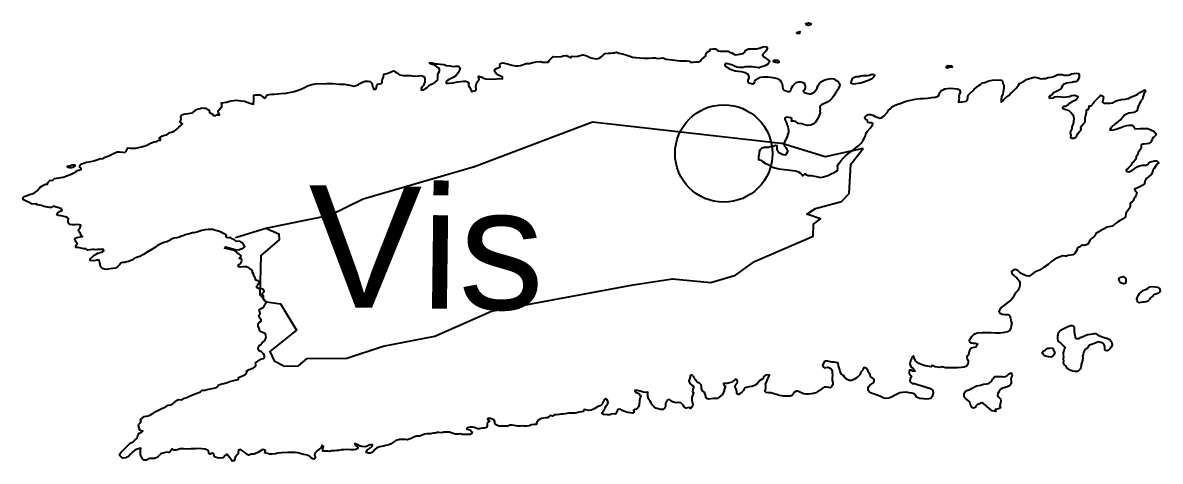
# Model space of a CAD drawing. Header units: metres. Extents: x 13.21 to 19.52, y 42.14 to 46.62.
# Drawn here: x 16.048 to 16.2577, y 43.0054 to 43.0863 of the extents above; entities that cross this region are included whole.
import ezdxf

# ---------------------------------------------------------------- set-up
doc = ezdxf.new("R2010")
doc.units = ezdxf.units.M
doc.header["$MEASUREMENT"] = 0
for name, color, linetype in [('CESTE', 5, 'Continuous'), ('grad_manji', 1, 'Continuous'), ('hr', 9, 'Continuous'), ('naziv_manji', 1, 'Continuous')]:
    doc.layers.add(name, color=color, linetype=linetype)
doc.styles.get("Standard").update_dxf_attribs({"font": 'arial.ttf'})

msp = doc.modelspace()

# ---------------------------------------------------------------- linework, layer by layer
at = {"layer": 'CESTE'}
msp.add_line((16.08725, 43.04665), (16.09287, 43.04841), dxfattribs=at)
for points in [[(16.09287, 43.04841), (16.10464, 43.05077), (16.11076, 43.05378), (16.13129, 43.05973), (16.15306, 43.06799), (16.18776, 43.06404)], [(16.20289, 43.06305), (16.19591, 43.06153), (16.18776, 43.06404)], [(16.09287, 43.04841), (16.09523, 43.04736), (16.09528, 43.04621), (16.09191, 43.04332), (16.09173, 43.03607), (16.09296, 43.0348), (16.09554, 43.03446), (16.09852, 43.02955), (16.09355, 43.02567), (16.09435, 43.02391), (16.0963, 43.02293), (16.09885, 43.02299), (16.10047, 43.02438), (16.10777, 43.02443), (16.11449, 43.02662), (16.12398, 43.02848), (16.13443, 43.03307), (16.16055, 43.03796), (16.1678, 43.03903), (16.17484, 43.03839), (16.17941, 43.03974), (16.18292, 43.04224), (16.19369, 43.0469), (16.19379, 43.0491), (16.19507, 43.05008), (16.19255, 43.05095), (16.19413, 43.05204), (16.19894, 43.05329), (16.20033, 43.05479), (16.20063, 43.06017), (16.20289, 43.06305)]]:
    msp.add_lwpolyline(points, dxfattribs=at)
at = {"layer": 'grad_manji'}
msp.add_circle((16.17723, 43.06216), 0.00898, dxfattribs=at)
at = {"layer": 'hr'}
for points in [[(16.19068, 43.08426), (16.19068, 43.08447), (16.19122, 43.08464), (16.19118, 43.0843), (16.19068, 43.08426)], [(16.19335, 43.08615), (16.1932, 43.08588), (16.19278, 43.08579), (16.1924, 43.0859), (16.19238, 43.08613), (16.19286, 43.08627), (16.19335, 43.08615)], [(16.19835, 43.07534), (16.1986, 43.07494), (16.19853, 43.0745), (16.1984, 43.07418), (16.19818, 43.07382), (16.1978, 43.07329), (16.19752, 43.07279), (16.19719, 43.07236), (16.19681, 43.072), (16.19627, 43.0716), (16.19579, 43.07136), (16.19532, 43.07118), (16.19499, 43.07092), (16.19496, 43.07069), (16.19502, 43.07028), (16.19496, 43.07001), (16.19497, 43.06966), (16.19485, 43.06932), (16.19467, 43.06888), (16.19443, 43.06842), (16.19412, 43.06795), (16.19364, 43.06757), (16.19325, 43.0674), (16.19273, 43.06734), (16.1921, 43.06747), (16.19159, 43.06761), (16.19093, 43.06772), (16.19052, 43.06803), (16.19013, 43.06811), (16.1897, 43.06811), (16.18979, 43.06862), (16.18951, 43.06872), (16.18919, 43.06877), (16.18889, 43.06884), (16.18847, 43.06868), (16.18849, 43.06842), (16.18858, 43.0682), (16.18876, 43.06784), (16.18891, 43.06741), (16.18901, 43.06712), (16.18912, 43.06677), (16.18916, 43.06641), (16.18913, 43.06602), (16.18896, 43.06557), (16.18889, 43.06514), (16.18859, 43.06469), (16.18838, 43.06415), (16.18833, 43.06377), (16.18843, 43.06352), (16.18864, 43.06325), (16.18885, 43.06296), (16.18899, 43.06275), (16.18895, 43.06245), (16.18882, 43.06218), (16.1886, 43.06183), (16.18826, 43.0619), (16.18798, 43.06196), (16.18757, 43.0622), (16.18731, 43.0624), (16.18713, 43.06262), (16.18704, 43.06296), (16.18704, 43.06325), (16.18704, 43.06355), (16.18678, 43.06362), (16.18643, 43.06352), (16.18576, 43.06336), (16.18545, 43.06328), (16.18499, 43.06327), (16.1846, 43.06326), (16.18421, 43.06308), (16.18391, 43.06284), (16.18377, 43.06254), (16.18375, 43.06226), (16.18368, 43.06185), (16.18366, 43.06157), (16.18365, 43.06106), (16.18406, 43.06093), (16.18435, 43.06067), (16.18483, 43.0604), (16.18535, 43.0601), (16.18589, 43.05979), (16.18664, 43.05949), (16.18737, 43.05936), (16.18947, 43.0591), (16.19036, 43.05896), (16.1909, 43.05882), (16.19136, 43.05854), (16.1916, 43.05826), (16.19183, 43.05804), (16.19217, 43.05839), (16.1925, 43.05822), (16.19278, 43.05809), (16.19336, 43.05809), (16.19398, 43.058), (16.19457, 43.05785), (16.19504, 43.05774), (16.1956, 43.05784), (16.19643, 43.05811), (16.19701, 43.05839), (16.19757, 43.05866), (16.19821, 43.05904), (16.19828, 43.05937), (16.19818, 43.05991), (16.19851, 43.06038), (16.19881, 43.06082), (16.19932, 43.06135), (16.19971, 43.06179), (16.20029, 43.06224), (16.20087, 43.06267), (16.20158, 43.06321), (16.20213, 43.06364), (16.20248, 43.06399), (16.20268, 43.06422), (16.20288, 43.06451), (16.20299, 43.06474), (16.20317, 43.06506), (16.20336, 43.06544), (16.20339, 43.06576), (16.20373, 43.06628), (16.20419, 43.06681), (16.20466, 43.06743), (16.20467, 43.06767), (16.20445, 43.0678), (16.20409, 43.06783), (16.20379, 43.06788), (16.20372, 43.06825), (16.2035, 43.06838), (16.20327, 43.06858), (16.20323, 43.06884), (16.20343, 43.06906), (16.20386, 43.06938), (16.20429, 43.06936), (16.20472, 43.06922), (16.20501, 43.06906), (16.2055, 43.06887), (16.20597, 43.06866), (16.20625, 43.06875), (16.20656, 43.06894), (16.20677, 43.0691), (16.20742, 43.06981), (16.2076, 43.07015), (16.20788, 43.0704), (16.2082, 43.07075), (16.2088, 43.07107), (16.20933, 43.07127), (16.20989, 43.07147), (16.21048, 43.07171), (16.21086, 43.0718), (16.21138, 43.07194), (16.21192, 43.07207), (16.21248, 43.07218), (16.21295, 43.07221), (16.21352, 43.07229), (16.21401, 43.07228), (16.21479, 43.07235), (16.21554, 43.07246), (16.21616, 43.07256), (16.21672, 43.07273), (16.2169, 43.07306), (16.21704, 43.07338), (16.2173, 43.07376), (16.21763, 43.07391), (16.21798, 43.07411), (16.21845, 43.07414), (16.219, 43.07422), (16.21965, 43.07417), (16.22026, 43.07406), (16.2206, 43.07393), (16.22077, 43.07365), (16.22079, 43.07337), (16.22061, 43.07305), (16.22057, 43.07273), (16.22061, 43.07244), (16.22057, 43.07208), (16.22046, 43.0716), (16.22109, 43.07171), (16.22159, 43.07173), (16.22191, 43.07178), (16.22215, 43.07206), (16.22222, 43.07242), (16.22222, 43.07263), (16.22227, 43.0729), (16.22269, 43.07332), (16.22286, 43.07349), (16.22316, 43.07377), (16.22338, 43.07402), (16.22387, 43.07439), (16.22422, 43.07468), (16.22452, 43.07491), (16.22487, 43.07516), (16.22532, 43.07528), (16.22589, 43.07547), (16.22641, 43.07561), (16.22677, 43.0757), (16.22782, 43.07577), (16.22841, 43.07567), (16.22858, 43.07547), (16.22868, 43.07514), (16.22879, 43.07495), (16.22881, 43.07462), (16.22883, 43.07428), (16.22878, 43.07386), (16.22874, 43.07351), (16.22863, 43.07313), (16.22841, 43.07268), (16.22832, 43.07211), (16.22836, 43.07165), (16.22874, 43.07185), (16.22887, 43.07212), (16.22922, 43.07247), (16.22942, 43.07267), (16.22982, 43.07291), (16.23006, 43.07323), (16.23034, 43.07341), (16.23063, 43.07372), (16.23112, 43.07423), (16.23157, 43.07474), (16.2317, 43.07507), (16.23219, 43.0753), (16.23267, 43.07553), (16.23302, 43.07578), (16.23339, 43.07593), (16.23382, 43.07602), (16.23417, 43.07617), (16.23451, 43.07622), (16.23514, 43.0761), (16.23574, 43.07594), (16.23614, 43.07601), (16.23653, 43.07596), (16.23702, 43.07616), (16.23751, 43.07622), (16.23788, 43.07628), (16.23841, 43.07652), (16.23876, 43.07672), (16.23921, 43.07673), (16.2396, 43.07672), (16.23994, 43.07662), (16.24039, 43.07658), (16.24069, 43.07658), (16.24094, 43.07666), (16.24132, 43.07687), (16.2418, 43.07694), (16.24225, 43.07698), (16.24262, 43.07693), (16.24275, 43.07658), (16.24273, 43.07625), (16.24258, 43.07591), (16.24243, 43.07561), (16.24212, 43.0754), (16.24172, 43.07535), (16.24136, 43.07528), (16.24082, 43.07516), (16.2404, 43.07512), (16.23982, 43.07489), (16.23963, 43.07463), (16.23946, 43.07431), (16.23932, 43.07401), (16.23892, 43.0738), (16.23855, 43.07359), (16.23799, 43.07332), (16.23783, 43.07307), (16.23748, 43.07287), (16.23717, 43.07266), (16.23718, 43.07242), (16.23762, 43.07239), (16.23802, 43.07243), (16.23826, 43.0726), (16.2388, 43.07268), (16.23939, 43.07261), (16.23994, 43.07257), (16.24041, 43.07261), (16.24086, 43.07268), (16.2414, 43.07285), (16.24185, 43.07291), (16.24221, 43.07281), (16.24247, 43.07264), (16.24244, 43.07234), (16.24222, 43.07213), (16.24195, 43.07195), (16.24169, 43.07179), (16.2414, 43.07166), (16.2411, 43.07151), (16.24081, 43.07129), (16.24063, 43.07105), (16.24018, 43.07083), (16.23984, 43.07081), (16.23962, 43.07062), (16.2398, 43.07046), (16.24008, 43.07033), (16.24048, 43.0702), (16.24082, 43.07007), (16.24111, 43.06981), (16.24134, 43.06954), (16.24157, 43.06927), (16.24169, 43.06895), (16.24174, 43.06867), (16.24176, 43.06842), (16.24169, 43.06811), (16.24166, 43.06787), (16.24155, 43.06752), (16.24142, 43.06724), (16.24139, 43.06695), (16.24134, 43.06661), (16.2412, 43.06636), (16.24104, 43.06611), (16.24113, 43.06581), (16.24116, 43.06545), (16.24112, 43.06512), (16.24143, 43.06496), (16.24176, 43.06497), (16.24206, 43.06513), (16.24224, 43.06532), (16.24238, 43.0656), (16.24254, 43.06591), (16.2428, 43.06621), (16.24306, 43.06659), (16.24304, 43.06687), (16.24316, 43.06719), (16.24366, 43.06782), (16.24383, 43.068), (16.2438, 43.06834), (16.2438, 43.06872), (16.24387, 43.06897), (16.24396, 43.06917), (16.244, 43.06949), (16.24408, 43.06977), (16.2441, 43.07001), (16.24409, 43.07022), (16.24443, 43.07034), (16.24465, 43.07092), (16.24496, 43.07097), (16.24541, 43.07151), (16.24556, 43.07177), (16.24617, 43.07234), (16.24645, 43.07267), (16.24666, 43.07291), (16.24703, 43.07282), (16.24722, 43.07258), (16.24715, 43.07223), (16.24706, 43.07189), (16.24702, 43.07161), (16.24724, 43.07145), (16.24758, 43.07147), (16.24803, 43.07141), (16.24846, 43.07144), (16.24886, 43.07151), (16.24931, 43.07176), (16.24971, 43.07194), (16.25053, 43.07209), (16.25117, 43.07218), (16.25182, 43.07227), (16.25214, 43.07248), (16.25246, 43.07267), (16.25288, 43.07281), (16.25327, 43.073), (16.25358, 43.07319), (16.25392, 43.07339), (16.25413, 43.07354), (16.25481, 43.07387), (16.25499, 43.07368), (16.25467, 43.07327), (16.25443, 43.07256), (16.25437, 43.07219), (16.25411, 43.07185), (16.25388, 43.07146), (16.25365, 43.07098), (16.25345, 43.07047), (16.2534, 43.07003), (16.25287, 43.06973), (16.25236, 43.06967), (16.2519, 43.06957), (16.25108, 43.06921), (16.25046, 43.06849), (16.24929, 43.06757), (16.24868, 43.06701), (16.24835, 43.06651), (16.24878, 43.06644), (16.24956, 43.06667), (16.25039, 43.06698), (16.25099, 43.0672), (16.2515, 43.06733), (16.25196, 43.06741), (16.2524, 43.06741), (16.25278, 43.06709), (16.25302, 43.06669), (16.25396, 43.06677), (16.25468, 43.06677), (16.25537, 43.06675), (16.25604, 43.06649), (16.25651, 43.06626), (16.25675, 43.06595), (16.25694, 43.06559), (16.25662, 43.06529), (16.25634, 43.0651), (16.25616, 43.06483), (16.25594, 43.06426), (16.25558, 43.064), (16.25516, 43.06395), (16.25473, 43.0639), (16.25434, 43.06386), (16.25415, 43.0637), (16.25414, 43.06328), (16.25389, 43.06278), (16.25359, 43.06234), (16.25348, 43.06194), (16.25323, 43.06153), (16.25318, 43.06111), (16.25283, 43.06074), (16.25251, 43.06045), (16.25223, 43.05992), (16.25173, 43.05944), (16.25136, 43.05913), (16.25144, 43.0589), (16.25185, 43.05877), (16.25236, 43.05898), (16.25273, 43.05923), (16.25343, 43.05968), (16.25381, 43.05988), (16.25438, 43.05998), (16.25495, 43.05999), (16.25532, 43.06014), (16.25567, 43.06054), (16.2561, 43.06071), (16.25667, 43.06079), (16.25706, 43.06078), (16.25742, 43.06046), (16.25704, 43.0602), (16.25652, 43.05942), (16.25631, 43.05905), (16.25626, 43.0587), (16.25598, 43.05828), (16.25548, 43.05785), (16.25519, 43.05758), (16.25496, 43.05728), (16.25485, 43.05707), (16.25482, 43.05685), (16.25468, 43.0565), (16.25434, 43.05627), (16.25392, 43.056), (16.25334, 43.05578), (16.2529, 43.05555), (16.25307, 43.05525), (16.25336, 43.05495), (16.25321, 43.05445), (16.25305, 43.05413), (16.25281, 43.05378), (16.25265, 43.05342), (16.25244, 43.05317), (16.25215, 43.05298), (16.25211, 43.05266), (16.25209, 43.05236), (16.25205, 43.05214), (16.2519, 43.05187), (16.25164, 43.05161), (16.25143, 43.0514), (16.25135, 43.05109), (16.25124, 43.0505), (16.25086, 43.05008), (16.25027, 43.04978), (16.24976, 43.04947), (16.24939, 43.04922), (16.24883, 43.04877), (16.24788, 43.04857), (16.24733, 43.04828), (16.24693, 43.04806), (16.24661, 43.04787), (16.24632, 43.04769), (16.24577, 43.04738), (16.2457, 43.04716), (16.24563, 43.04696), (16.24535, 43.04672), (16.245, 43.04646), (16.24477, 43.04624), (16.24431, 43.04542), (16.24391, 43.04526), (16.2436, 43.0452), (16.24326, 43.04529), (16.24271, 43.0449), (16.24243, 43.04475), (16.24228, 43.04433), (16.24213, 43.04401), (16.24191, 43.04374), (16.24156, 43.0435), (16.24116, 43.04338), (16.24069, 43.04332), (16.2404, 43.0432), (16.2401, 43.04325), (16.23971, 43.04328), (16.2392, 43.04311), (16.23874, 43.04291), (16.23823, 43.04265), (16.23768, 43.04229), (16.23703, 43.04168), (16.23614, 43.04111), (16.23541, 43.04062), (16.2348, 43.04042), (16.23445, 43.04022), (16.23389, 43.0398), (16.23353, 43.03955), (16.23295, 43.03961), (16.23242, 43.03984), (16.2319, 43.04011), (16.23161, 43.0404), (16.23145, 43.04061), (16.23094, 43.04074), (16.23056, 43.04067), (16.23026, 43.04037), (16.23037, 43.03992), (16.23063, 43.03974), (16.23089, 43.03946), (16.23122, 43.0392), (16.23164, 43.03869), (16.23181, 43.03835), (16.2318, 43.03783), (16.23168, 43.03733), (16.23139, 43.03692), (16.231, 43.03647), (16.23074, 43.03605), (16.23047, 43.03555), (16.23019, 43.03518), (16.22854, 43.03385), (16.22813, 43.0334), (16.22789, 43.03303), (16.22807, 43.03278), (16.22852, 43.03252), (16.22901, 43.03246), (16.22955, 43.03245), (16.22989, 43.03232), (16.22993, 43.03207), (16.23005, 43.03182), (16.23012, 43.03156), (16.23015, 43.03129), (16.2303, 43.03085), (16.23018, 43.03042), (16.23011, 43.03002), (16.22992, 43.02959), (16.22949, 43.02924), (16.22899, 43.02914), (16.22819, 43.02905), (16.22731, 43.02902), (16.22651, 43.02907), (16.22569, 43.02909), (16.22488, 43.02908), (16.22396, 43.02902), (16.22334, 43.0288), (16.22296, 43.02841), (16.22248, 43.02766), (16.22254, 43.02743), (16.22282, 43.02725), (16.2232, 43.02721), (16.22359, 43.02717), (16.22399, 43.02707), (16.22395, 43.02681), (16.22367, 43.02642), (16.22334, 43.02635), (16.22281, 43.02626), (16.22258, 43.02592), (16.22247, 43.02566), (16.22237, 43.02534), (16.22233, 43.02505), (16.22209, 43.02484), (16.22204, 43.02456), (16.22211, 43.02426), (16.22227, 43.02383), (16.22222, 43.02325), (16.22196, 43.02292), (16.22155, 43.02276), (16.22098, 43.02268), (16.22028, 43.02263), (16.21966, 43.02263), (16.21876, 43.0226), (16.21811, 43.02263), (16.2175, 43.0228), (16.21707, 43.02272), (16.21661, 43.02275), (16.21618, 43.02283), (16.21565, 43.02304), (16.21544, 43.02281), (16.21478, 43.02293), (16.21434, 43.02303), (16.2138, 43.02316), (16.21316, 43.02342), (16.21263, 43.02384), (16.21235, 43.02429), (16.21217, 43.02482), (16.21188, 43.02453), (16.21185, 43.02432), (16.21166, 43.02394), (16.21159, 43.02363), (16.21153, 43.02338), (16.21164, 43.023), (16.21188, 43.0227), (16.21215, 43.02249), (16.21253, 43.02203), (16.21208, 43.02203), (16.21177, 43.02218), (16.21145, 43.02217), (16.21141, 43.02187), (16.2114, 43.0216), (16.2116, 43.02132), (16.21181, 43.02109), (16.21163, 43.02078), (16.21154, 43.02025), (16.21166, 43.01998), (16.21192, 43.01976), (16.21237, 43.01972), (16.21296, 43.01953), (16.21352, 43.01937), (16.21418, 43.01919), (16.2147, 43.01902), (16.21532, 43.01881), (16.21576, 43.01844), (16.2158, 43.01795), (16.21565, 43.01737), (16.21537, 43.017), (16.21467, 43.01685), (16.21402, 43.0169), (16.21334, 43.01696), (16.21273, 43.01722), (16.21254, 43.01764), (16.21231, 43.01782), (16.2119, 43.01793), (16.21142, 43.01801), (16.21091, 43.01814), (16.21024, 43.01809), (16.20968, 43.018), (16.20918, 43.01779), (16.20869, 43.01753), (16.20812, 43.01723), (16.20762, 43.01701), (16.20711, 43.01698), (16.20662, 43.01707), (16.20629, 43.01728), (16.20597, 43.01741), (16.20565, 43.01755), (16.20519, 43.01769), (16.20474, 43.01782), (16.20415, 43.01806), (16.20387, 43.01848), (16.20387, 43.01894), (16.20398, 43.01917), (16.20416, 43.01946), (16.2047, 43.01983), (16.20492, 43.02018), (16.20493, 43.02051), (16.2046, 43.02076), (16.20429, 43.02101), (16.20419, 43.02139), (16.20397, 43.02171), (16.20375, 43.02214), (16.20353, 43.02251), (16.2031, 43.02271), (16.20293, 43.02247), (16.20287, 43.02218), (16.20247, 43.02185), (16.2023, 43.02134), (16.20181, 43.02085), (16.20134, 43.02055), (16.20083, 43.0203), (16.20036, 43.02032), (16.19996, 43.02047), (16.19975, 43.02061), (16.19949, 43.02089), (16.19928, 43.0212), (16.19889, 43.02151), (16.1987, 43.02197), (16.19858, 43.02243), (16.19845, 43.02282), (16.1983, 43.02324), (16.19825, 43.02355), (16.19757, 43.02365), (16.19716, 43.02366), (16.19643, 43.02388), (16.19599, 43.02383), (16.19574, 43.02372), (16.19558, 43.02343), (16.19545, 43.0231), (16.19557, 43.02281), (16.19578, 43.02265), (16.19613, 43.02267), (16.1964, 43.02274), (16.19673, 43.02265), (16.19696, 43.02251), (16.19706, 43.0223), (16.19718, 43.02201), (16.19721, 43.0217), (16.19726, 43.02124), (16.19721, 43.02085), (16.19722, 43.0203), (16.19734, 43.0199), (16.19733, 43.01949), (16.19711, 43.01911), (16.1969, 43.01896), (16.19662, 43.01899), (16.19617, 43.01904), (16.19574, 43.01904), (16.19536, 43.0188), (16.19505, 43.01852), (16.19459, 43.01827), (16.1942, 43.01804), (16.19378, 43.01789), (16.19331, 43.01786), (16.19287, 43.01777), (16.19239, 43.01776), (16.19195, 43.01781), (16.19168, 43.01795), (16.19114, 43.0182), (16.19088, 43.01833), (16.19056, 43.01833), (16.19029, 43.01817), (16.19005, 43.01788), (16.18984, 43.01753), (16.18946, 43.01742), (16.18914, 43.01738), (16.18869, 43.01739), (16.18825, 43.01742), (16.1879, 43.01744), (16.18744, 43.01754), (16.187, 43.01771), (16.18663, 43.01778), (16.18634, 43.01787), (16.18591, 43.01799), (16.1855, 43.01805), (16.18506, 43.01811), (16.18478, 43.01833), (16.18494, 43.01855), (16.18501, 43.01896), (16.18501, 43.01932), (16.18495, 43.01969), (16.18508, 43.01998), (16.18521, 43.02033), (16.18538, 43.02058), (16.18548, 43.02086), (16.18565, 43.02127), (16.18537, 43.02134), (16.18493, 43.02125), (16.18457, 43.02097), (16.18447, 43.02059), (16.1842, 43.02046), (16.18386, 43.02027), (16.18365, 43.01998), (16.18339, 43.01966), (16.1829, 43.0194), (16.1824, 43.01921), (16.18186, 43.01913), (16.18138, 43.01903), (16.18102, 43.01889), (16.18093, 43.01865), (16.18087, 43.01843), (16.18054, 43.01814), (16.18028, 43.01787), (16.17997, 43.01774), (16.17964, 43.01789), (16.17963, 43.01822), (16.17956, 43.01852), (16.17949, 43.01872), (16.17933, 43.01894), (16.17924, 43.01916), (16.17937, 43.01937), (16.17953, 43.01959), (16.17968, 43.01982), (16.17976, 43.02003), (16.17967, 43.02037), (16.17939, 43.02056), (16.17905, 43.02021), (16.17878, 43.01996), (16.17827, 43.01984), (16.17777, 43.01975), (16.1772, 43.01972), (16.17726, 43.01945), (16.17751, 43.01931), (16.17747, 43.01902), (16.17733, 43.01868), (16.17731, 43.01831), (16.17713, 43.01799), (16.177, 43.01773), (16.17669, 43.01747), (16.17635, 43.01717), (16.17611, 43.01698), (16.17568, 43.01696), (16.17532, 43.01695), (16.1749, 43.01693), (16.17442, 43.01685), (16.17406, 43.01696), (16.17392, 43.01715), (16.17392, 43.0174), (16.17378, 43.01786), (16.1736, 43.01813), (16.17334, 43.01839), (16.1731, 43.01871), (16.17315, 43.01894), (16.17312, 43.01923), (16.17307, 43.01948), (16.17274, 43.01983), (16.17236, 43.01993), (16.17218, 43.02019), (16.17198, 43.02047), (16.17186, 43.02071), (16.17172, 43.02094), (16.17154, 43.02115), (16.17132, 43.02136), (16.17101, 43.02117), (16.17105, 43.02095), (16.17094, 43.02055), (16.17078, 43.02021), (16.17096, 43.01975), (16.17134, 43.01943), (16.17166, 43.01922), (16.17165, 43.019), (16.17151, 43.01867), (16.17149, 43.01825), (16.17165, 43.01795), (16.17148, 43.01755), (16.17137, 43.01716), (16.17134, 43.01675), (16.17143, 43.01628), (16.17151, 43.01595), (16.17145, 43.01554), (16.17119, 43.01516), (16.17085, 43.01533), (16.17024, 43.01522), (16.16992, 43.01542), (16.16973, 43.01572), (16.16955, 43.01594), (16.16932, 43.01619), (16.16891, 43.01626), (16.16839, 43.0162), (16.16779, 43.01636), (16.16756, 43.01648), (16.16734, 43.01665), (16.167, 43.0168), (16.1668, 43.01666), (16.16652, 43.01603), (16.16649, 43.01557), (16.16631, 43.01521), (16.16602, 43.01497), (16.1656, 43.01497), (16.16514, 43.0151), (16.16469, 43.0152), (16.16432, 43.01547), (16.16404, 43.0158), (16.16387, 43.01616), (16.16366, 43.0165), (16.16334, 43.01683), (16.16324, 43.01738), (16.16321, 43.01771), (16.16322, 43.01816), (16.16278, 43.0181), (16.16241, 43.01814), (16.16185, 43.01832), (16.16135, 43.01844), (16.16087, 43.01843), (16.16094, 43.01815), (16.16126, 43.018), (16.16156, 43.01788), (16.16172, 43.01766), (16.16192, 43.01745), (16.1618, 43.01715), (16.16172, 43.01666), (16.16169, 43.01628), (16.16167, 43.01602), (16.16163, 43.01578), (16.16151, 43.01546), (16.16134, 43.0152), (16.16111, 43.01498), (16.16078, 43.01496), (16.16059, 43.0148), (16.16071, 43.01445), (16.16044, 43.01428), (16.16005, 43.01432), (16.15954, 43.01439), (16.1591, 43.01452), (16.15848, 43.01474), (16.1581, 43.015), (16.15768, 43.01492), (16.15756, 43.01472), (16.1574, 43.01434), (16.15737, 43.0141), (16.15691, 43.01416), (16.15657, 43.01406), (16.15624, 43.01398), (16.15572, 43.01399), (16.15512, 43.01403), (16.15476, 43.01426), (16.15514, 43.01481), (16.15529, 43.01505), (16.15538, 43.01532), (16.15556, 43.01561), (16.15582, 43.01594), (16.15591, 43.01623), (16.15584, 43.01649), (16.1557, 43.01681), (16.15546, 43.01698), (16.15522, 43.0167), (16.15511, 43.0165), (16.15491, 43.01612), (16.15475, 43.01587), (16.15439, 43.0156), (16.15398, 43.01545), (16.15364, 43.01526), (16.15336, 43.01506), (16.15313, 43.01493), (16.15277, 43.01481), (16.15234, 43.01478), (16.15148, 43.01494), (16.15133, 43.01459), (16.15104, 43.01449), (16.15061, 43.01444), (16.15018, 43.01434), (16.14984, 43.01429), (16.14946, 43.01426), (16.14905, 43.01425), (16.1487, 43.01426), (16.14832, 43.01423), (16.14798, 43.01417), (16.14755, 43.01409), (16.14723, 43.01408), (16.14687, 43.01405), (16.14642, 43.01399), (16.146, 43.01394), (16.14564, 43.0137), (16.14523, 43.01381), (16.14476, 43.01342), (16.14446, 43.01344), (16.14407, 43.01336), (16.14365, 43.01328), (16.14314, 43.01303), (16.14279, 43.0126), (16.14265, 43.01221), (16.14226, 43.0122), (16.14182, 43.01209), (16.14134, 43.01193), (16.14096, 43.01185), (16.14046, 43.01185), (16.14007, 43.01194), (16.13969, 43.01189), (16.13929, 43.01189), (16.13898, 43.01194), (16.13823, 43.01208), (16.13785, 43.01208), (16.13739, 43.01185), (16.1371, 43.01189), (16.13623, 43.01187), (16.13581, 43.0119), (16.13541, 43.01204), (16.13507, 43.01237), (16.13502, 43.01274), (16.13483, 43.01307), (16.13426, 43.01326), (16.13374, 43.01331), (16.13369, 43.01311), (16.13406, 43.0128), (16.13379, 43.01263), (16.13362, 43.01234), (16.13364, 43.01213), (16.13363, 43.0119), (16.13349, 43.01163), (16.13315, 43.01152), (16.13271, 43.01148), (16.13222, 43.01136), (16.13183, 43.01141), (16.13127, 43.01163), (16.13095, 43.01166), (16.13044, 43.01166), (16.12995, 43.01155), (16.12991, 43.01134), (16.13017, 43.01126), (16.13047, 43.01121), (16.13076, 43.01091), (16.13084, 43.01064), (16.13049, 43.01036), (16.13011, 43.01032), (16.12973, 43.01033), (16.12943, 43.01032), (16.129, 43.01032), (16.12863, 43.01043), (16.12834, 43.01041), (16.12777, 43.01037), (16.12735, 43.01054), (16.12669, 43.01074), (16.12621, 43.01074), (16.12567, 43.01076), (16.12527, 43.01066), (16.12475, 43.01068), (16.12442, 43.01069), (16.12402, 43.01061), (16.12365, 43.01061), (16.12319, 43.01047), (16.1225, 43.01046), (16.1221, 43.01041), (16.12154, 43.01017), (16.12119, 43.01005), (16.12052, 43.01), (16.12002, 43.00978), (16.11961, 43.00957), (16.11927, 43.00945), (16.11893, 43.00935), (16.11858, 43.00941), (16.1181, 43.00944), (16.11754, 43.00939), (16.1171, 43.00931), (16.11677, 43.00924), (16.11642, 43.00897), (16.11595, 43.00863), (16.11548, 43.00844), (16.11498, 43.00833), (16.1145, 43.0082), (16.11387, 43.00805), (16.11329, 43.00785), (16.11295, 43.00755), (16.11266, 43.00727), (16.11243, 43.00701), (16.11211, 43.00692), (16.11174, 43.00692), (16.11132, 43.00699), (16.1115, 43.00742), (16.11179, 43.00761), (16.11216, 43.00786), (16.11245, 43.00817), (16.11251, 43.00841), (16.11199, 43.0084), (16.1115, 43.00818), (16.11119, 43.00807), (16.11053, 43.00812), (16.11023, 43.00821), (16.10979, 43.00845), (16.10927, 43.0087), (16.10936, 43.00828), (16.10961, 43.00813), (16.10982, 43.00798), (16.10977, 43.00776), (16.10942, 43.00756), (16.10899, 43.0075), (16.10846, 43.00751), (16.10793, 43.00757), (16.1072, 43.00752), (16.10681, 43.00751), (16.10626, 43.00739), (16.10594, 43.00736), (16.10558, 43.00734), (16.10496, 43.0073), (16.10457, 43.00723), (16.10426, 43.00726), (16.10369, 43.00724), (16.10335, 43.00727), (16.10334, 43.00775), (16.10342, 43.00796), (16.10348, 43.00815), (16.1032, 43.00836), (16.10302, 43.00793), (16.10259, 43.00757), (16.10229, 43.00732), (16.10202, 43.00695), (16.10186, 43.00674), (16.10183, 43.00647), (16.10201, 43.0061), (16.10178, 43.00578), (16.10148, 43.00584), (16.1012, 43.00602), (16.10088, 43.00633), (16.10047, 43.0065), (16.1002, 43.00657), (16.09987, 43.00663), (16.09955, 43.00672), (16.09899, 43.00687), (16.09871, 43.00695), (16.09823, 43.007), (16.09794, 43.00703), (16.09743, 43.00704), (16.09681, 43.00703), (16.0957, 43.00697), (16.09508, 43.00688), (16.09462, 43.0068), (16.09403, 43.00668), (16.09358, 43.00673), (16.09315, 43.00683), (16.09268, 43.00696), (16.09277, 43.00737), (16.09231, 43.0076), (16.09168, 43.00723), (16.09139, 43.00704), (16.09095, 43.00683), (16.09067, 43.00673), (16.09017, 43.0067), (16.08992, 43.0066), (16.08966, 43.0065), (16.0893, 43.00672), (16.08905, 43.00695), (16.0889, 43.00707), (16.08854, 43.00733), (16.08818, 43.00756), (16.08778, 43.00746), (16.08777, 43.007), (16.08776, 43.00678), (16.08749, 43.0065), (16.08718, 43.00613), (16.08711, 43.0058), (16.08697, 43.00547), (16.08663, 43.0054), (16.08639, 43.00576), (16.08619, 43.00603), (16.08564, 43.00668), (16.08536, 43.00644), (16.08496, 43.00605), (16.08443, 43.00598), (16.08393, 43.00605), (16.08352, 43.00614), (16.08331, 43.00636), (16.08325, 43.00677), (16.08295, 43.00688), (16.08259, 43.00673), (16.08236, 43.00688), (16.08236, 43.00712), (16.08222, 43.00741), (16.08169, 43.00763), (16.08103, 43.0077), (16.08052, 43.00775), (16.0799, 43.00771), (16.0791, 43.00769), (16.0785, 43.00765), (16.07771, 43.00771), (16.07704, 43.00768), (16.07634, 43.00745), (16.07594, 43.00746), (16.07557, 43.00767), (16.07524, 43.00722), (16.07495, 43.00701), (16.07458, 43.00707), (16.07411, 43.00693), (16.07348, 43.00678), (16.07299, 43.00628), (16.07262, 43.00601), (16.07224, 43.0059), (16.07178, 43.00591), (16.07145, 43.00594), (16.07117, 43.00582), (16.07084, 43.00558), (16.0704, 43.00559), (16.07013, 43.00582), (16.06997, 43.00612), (16.06986, 43.00635), (16.06975, 43.00658), (16.06977, 43.00719), (16.06976, 43.00745), (16.06979, 43.00779), (16.06915, 43.00764), (16.06871, 43.00742), (16.06835, 43.00714), (16.06786, 43.00666), (16.06751, 43.00628), (16.06705, 43.00603), (16.0665, 43.00597), (16.06622, 43.00615), (16.06599, 43.0064), (16.06587, 43.00666), (16.06611, 43.00703), (16.06651, 43.0074), (16.06701, 43.00788), (16.06746, 43.00837), (16.06787, 43.00875), (16.06837, 43.00898), (16.06871, 43.00927), (16.06911, 43.00963), (16.06926, 43.01016), (16.06951, 43.01057), (16.06984, 43.0107), (16.07018, 43.01093), (16.0699, 43.01102), (16.06963, 43.01114), (16.06939, 43.01198), (16.06945, 43.01223), (16.06969, 43.01249), (16.06989, 43.01281), (16.06976, 43.01308), (16.07006, 43.01334), (16.07041, 43.01365), (16.07078, 43.01371), (16.07118, 43.01376), (16.07156, 43.01397), (16.07188, 43.01415), (16.07219, 43.01435), (16.07258, 43.01457), (16.07296, 43.01477), (16.07333, 43.01497), (16.07369, 43.01512), (16.07408, 43.01531), (16.0745, 43.01553), (16.07485, 43.01576), (16.07532, 43.01582), (16.0756, 43.01592), (16.07614, 43.01639), (16.07652, 43.01666), (16.07684, 43.01679), (16.07722, 43.01675), (16.0778, 43.01705), (16.07826, 43.01713), (16.07878, 43.01741), (16.07918, 43.0176), (16.07962, 43.01776), (16.08048, 43.01807), (16.08082, 43.01819), (16.08118, 43.01849), (16.08162, 43.01849), (16.08206, 43.01863), (16.08262, 43.01878), (16.08323, 43.01887), (16.08374, 43.01898), (16.08398, 43.0192), (16.08403, 43.01942), (16.08434, 43.01955), (16.08475, 43.01969), (16.08508, 43.01974), (16.08571, 43.01991), (16.0862, 43.02011), (16.08661, 43.02024), (16.08711, 43.02036), (16.08751, 43.02039), (16.08779, 43.02049), (16.0878, 43.02082), (16.08812, 43.02095), (16.08864, 43.02119), (16.08897, 43.02134), (16.0892, 43.02155), (16.08932, 43.02177), (16.08929, 43.02203), (16.08976, 43.02231), (16.09014, 43.02243), (16.0906, 43.02262), (16.09095, 43.02288), (16.09098, 43.0232), (16.09096, 43.02357), (16.09135, 43.02385), (16.09195, 43.0242), (16.09242, 43.02437), (16.09261, 43.02462), (16.09257, 43.02493), (16.0924, 43.02524), (16.09203, 43.02559), (16.09164, 43.02577), (16.09144, 43.02617), (16.09154, 43.02669), (16.09188, 43.02687), (16.09214, 43.02727), (16.09268, 43.02765), (16.09275, 43.02784), (16.09291, 43.02825), (16.09287, 43.0286), (16.09281, 43.02887), (16.09243, 43.02908), (16.09192, 43.02929), (16.09174, 43.02945), (16.09161, 43.02986), (16.09144, 43.03034), (16.09145, 43.0308), (16.09162, 43.03099), (16.09193, 43.0312), (16.092, 43.03149), (16.09174, 43.03177), (16.09153, 43.0323), (16.09181, 43.03264), (16.09175, 43.03294), (16.0916, 43.03331), (16.09178, 43.03349), (16.09207, 43.03359), (16.09236, 43.03375), (16.09253, 43.03395), (16.09262, 43.03426), (16.0929, 43.03467), (16.09264, 43.0349), (16.09243, 43.03524), (16.09239, 43.03554), (16.09244, 43.03582), (16.09211, 43.03621), (16.09251, 43.03674), (16.09223, 43.03719), (16.09173, 43.03714), (16.09123, 43.03739), (16.09112, 43.0376), (16.09129, 43.03782), (16.09142, 43.03809), (16.09182, 43.03837), (16.09143, 43.03869), (16.09102, 43.03877), (16.09085, 43.0392), (16.09067, 43.03948), (16.09054, 43.03988), (16.09036, 43.04019), (16.09037, 43.04057), (16.09012, 43.04078), (16.08969, 43.04105), (16.08926, 43.04124), (16.08875, 43.04128), (16.08812, 43.04119), (16.08783, 43.04124), (16.08779, 43.04167), (16.08807, 43.04174), (16.08822, 43.04191), (16.08838, 43.04216), (16.08841, 43.04244), (16.08833, 43.04272), (16.08795, 43.04281), (16.08827, 43.04331), (16.08811, 43.0435), (16.08793, 43.04361), (16.08758, 43.04375), (16.08749, 43.04398), (16.08707, 43.04424), (16.0852, 43.04469), (16.08538, 43.04494), (16.0872, 43.04444), (16.08782, 43.04438), (16.0883, 43.04455), (16.08865, 43.04467), (16.08896, 43.04497), (16.08871, 43.04535), (16.08846, 43.04567), (16.08803, 43.04597), (16.08763, 43.04594), (16.08731, 43.04601), (16.08706, 43.04621), (16.08658, 43.04644), (16.08639, 43.04661), (16.08603, 43.04661), (16.08562, 43.04667), (16.08547, 43.04686), (16.08562, 43.04712), (16.08514, 43.04734), (16.08481, 43.04751), (16.08447, 43.04769), (16.08405, 43.04784), (16.08385, 43.04792), (16.08336, 43.04801), (16.08306, 43.04813), (16.08254, 43.04813), (16.08224, 43.04813), (16.08169, 43.04808), (16.08106, 43.04796), (16.08013, 43.04765), (16.0796, 43.04753), (16.07931, 43.04751), (16.07894, 43.04742), (16.07851, 43.04728), (16.07798, 43.04714), (16.07761, 43.04698), (16.0773, 43.04691), (16.07691, 43.04674), (16.07642, 43.04659), (16.07598, 43.04652), (16.07542, 43.04633), (16.07507, 43.04609), (16.0746, 43.04588), (16.07402, 43.04573), (16.07338, 43.04545), (16.07286, 43.04519), (16.07249, 43.04491), (16.07173, 43.0444), (16.071, 43.04396), (16.07033, 43.04351), (16.06961, 43.04319), (16.06903, 43.043), (16.06855, 43.04277), (16.06826, 43.04252), (16.06787, 43.04237), (16.06755, 43.04224), (16.06724, 43.04216), (16.06683, 43.04206), (16.06643, 43.04208), (16.06613, 43.04192), (16.06589, 43.0416), (16.06559, 43.0413), (16.06517, 43.04102), (16.06465, 43.04096), (16.0641, 43.0409), (16.06377, 43.04082), (16.06336, 43.04079), (16.06293, 43.04091), (16.06257, 43.04111), (16.06237, 43.04134), (16.06231, 43.04169), (16.06221, 43.04224), (16.06211, 43.04249), (16.06171, 43.04246), (16.06112, 43.04235), (16.0605, 43.04242), (16.06048, 43.04275), (16.06075, 43.043), (16.061, 43.04323), (16.0612, 43.04341), (16.06157, 43.04361), (16.06191, 43.0438), (16.0623, 43.04391), (16.06272, 43.04404), (16.06299, 43.0442), (16.0628, 43.04449), (16.06247, 43.04448), (16.06217, 43.04445), (16.06185, 43.04443), (16.06152, 43.04442), (16.06118, 43.04446), (16.06083, 43.04445), (16.06045, 43.04439), (16.06006, 43.04434), (16.05966, 43.04456), (16.05936, 43.04459), (16.05903, 43.04461), (16.05874, 43.04472), (16.05825, 43.0448), (16.05783, 43.04485), (16.05784, 43.04518), (16.05805, 43.04553), (16.05789, 43.04579), (16.05777, 43.04609), (16.05756, 43.04634), (16.05772, 43.04656), (16.058, 43.04666), (16.0587, 43.04677), (16.05908, 43.04682), (16.05883, 43.04705), (16.0586, 43.04756), (16.05839, 43.0478), (16.05834, 43.04805), (16.05848, 43.04834), (16.05863, 43.04853), (16.05877, 43.04892), (16.05849, 43.04901), (16.05814, 43.04904), (16.05771, 43.04899), (16.05714, 43.04899), (16.05676, 43.04904), (16.05652, 43.04927), (16.05642, 43.04958), (16.05642, 43.04981), (16.0565, 43.05014), (16.05627, 43.05032), (16.05593, 43.05047), (16.0556, 43.05055), (16.05513, 43.05065), (16.05463, 43.05075), (16.05435, 43.05087), (16.05453, 43.05121), (16.05479, 43.05146), (16.05529, 43.05171), (16.05518, 43.05194), (16.05483, 43.05205), (16.05451, 43.05218), (16.05423, 43.05224), (16.05371, 43.05247), (16.05353, 43.0523), (16.05328, 43.05219), (16.05295, 43.05219), (16.05195, 43.05238), (16.0515, 43.05258), (16.05076, 43.05267), (16.05046, 43.05285), (16.04977, 43.05284), (16.04921, 43.05312), (16.04866, 43.05335), (16.04821, 43.05362), (16.04805, 43.054), (16.04829, 43.05424), (16.04885, 43.0544), (16.04932, 43.05457), (16.04978, 43.05472), (16.05019, 43.05491), (16.05072, 43.05526), (16.05126, 43.05592), (16.05177, 43.05625), (16.05224, 43.05648), (16.05263, 43.05653), (16.05268, 43.05681), (16.05309, 43.05721), (16.05352, 43.0572), (16.05369, 43.05736), (16.0539, 43.05754), (16.05432, 43.05761), (16.05504, 43.05772), (16.05548, 43.0578), (16.05585, 43.05791), (16.05631, 43.05807), (16.057, 43.05832), (16.05734, 43.05853), (16.05787, 43.05882), (16.05816, 43.059), (16.05879, 43.05921), (16.05874, 43.05953), (16.05851, 43.05967), (16.0587, 43.06004), (16.05892, 43.06024), (16.05927, 43.06039), (16.05982, 43.06055), (16.06061, 43.06069), (16.06112, 43.06083), (16.06154, 43.06094), (16.06239, 43.06123), (16.0628, 43.06119), (16.06313, 43.06139), (16.06338, 43.06156), (16.06378, 43.06167), (16.06417, 43.06187), (16.0649, 43.0622), (16.06542, 43.06244), (16.06587, 43.06246), (16.06651, 43.06243), (16.06688, 43.06237), (16.06713, 43.06258), (16.06727, 43.06296), (16.06736, 43.06319), (16.06782, 43.06317), (16.06818, 43.06315), (16.06855, 43.06312), (16.0689, 43.06317), (16.06936, 43.06327), (16.06993, 43.0634), (16.07058, 43.06359), (16.07103, 43.06373), (16.07161, 43.06406), (16.07226, 43.06431), (16.07273, 43.06439), (16.07313, 43.06459), (16.07341, 43.0646), (16.07342, 43.06488), (16.07316, 43.06499), (16.07367, 43.06533), (16.07419, 43.06552), (16.07458, 43.06562), (16.07513, 43.06602), (16.07546, 43.06611), (16.07598, 43.06625), (16.07644, 43.06663), (16.07682, 43.067), (16.07729, 43.06744), (16.07751, 43.06761), (16.07703, 43.06791), (16.07717, 43.06822), (16.07722, 43.06855), (16.07717, 43.06887), (16.07729, 43.06921), (16.07769, 43.06939), (16.07803, 43.06946), (16.07853, 43.06952), (16.0789, 43.06958), (16.07933, 43.06967), (16.07967, 43.06996), (16.07983, 43.07017), (16.08004, 43.0703), (16.08042, 43.07041), (16.08081, 43.07045), (16.08105, 43.07056), (16.08145, 43.07053), (16.08184, 43.07052), (16.08206, 43.07034), (16.08238, 43.07012), (16.08249, 43.0697), (16.08282, 43.06954), (16.0831, 43.06936), (16.08317, 43.06915), (16.08361, 43.06916), (16.08384, 43.06927), (16.0843, 43.0693), (16.08414, 43.06962), (16.08406, 43.07001), (16.08442, 43.07046), (16.08472, 43.07071), (16.08476, 43.07117), (16.0847, 43.07149), (16.08509, 43.07155), (16.08557, 43.07163), (16.08597, 43.07176), (16.08644, 43.07184), (16.08692, 43.07191), (16.08744, 43.072), (16.08787, 43.07194), (16.08835, 43.0719), (16.08892, 43.07179), (16.08991, 43.07141), (16.09058, 43.07124), (16.09056, 43.07156), (16.09063, 43.07182), (16.09064, 43.07217), (16.09062, 43.07247), (16.09064, 43.07268), (16.09065, 43.07291), (16.09098, 43.07299), (16.09144, 43.073), (16.09182, 43.07295), (16.09212, 43.07275), (16.09235, 43.07254), (16.09268, 43.07234), (16.09299, 43.07282), (16.0932, 43.07297), (16.09352, 43.07305), (16.09399, 43.07311), (16.09443, 43.07312), (16.09506, 43.07318), (16.09558, 43.07322), (16.09659, 43.07331), (16.09714, 43.07343), (16.09752, 43.07348), (16.09809, 43.07362), (16.09881, 43.07382), (16.0996, 43.07414), (16.10007, 43.07439), (16.10055, 43.07464), (16.10129, 43.07486), (16.10196, 43.075), (16.10261, 43.07506), (16.10339, 43.07501), (16.10401, 43.07508), (16.10518, 43.07508), (16.10635, 43.07497), (16.10732, 43.07493), (16.10834, 43.07473), (16.10905, 43.07459), (16.10949, 43.07467), (16.10991, 43.07487), (16.11015, 43.07508), (16.11052, 43.07528), (16.11076, 43.07539), (16.11114, 43.0755), (16.11168, 43.07547), (16.11208, 43.07542), (16.11241, 43.07508), (16.11245, 43.07485), (16.11251, 43.07456), (16.11264, 43.07424), (16.11273, 43.07394), (16.11313, 43.07405), (16.11323, 43.0743), (16.11332, 43.07473), (16.1134, 43.07495), (16.11409, 43.07504), (16.11429, 43.07529), (16.11427, 43.07551), (16.11433, 43.07594), (16.11452, 43.07625), (16.11459, 43.07676), (16.11512, 43.07691), (16.11579, 43.07716), (16.11621, 43.07735), (16.11648, 43.07743), (16.11668, 43.07724), (16.11699, 43.07702), (16.11746, 43.07666), (16.11818, 43.07655), (16.1188, 43.07655), (16.11951, 43.07656), (16.12011, 43.07644), (16.12103, 43.07651), (16.12144, 43.07656), (16.12195, 43.07634), (16.12215, 43.07608), (16.12215, 43.07572), (16.12213, 43.07539), (16.12205, 43.07506), (16.12188, 43.07471), (16.12164, 43.07446), (16.12149, 43.07414), (16.12145, 43.07388), (16.12186, 43.07391), (16.12225, 43.07414), (16.12256, 43.07435), (16.12286, 43.07462), (16.12326, 43.0749), (16.12397, 43.07527), (16.1245, 43.07568), (16.12451, 43.07595), (16.12453, 43.07625), (16.12452, 43.07648), (16.12452, 43.07672), (16.12462, 43.07694), (16.12478, 43.07722), (16.12484, 43.07743), (16.12486, 43.07771), (16.12474, 43.07789), (16.12444, 43.07812), (16.12426, 43.07827), (16.12403, 43.0784), (16.12378, 43.07853), (16.12332, 43.07863), (16.12299, 43.07885), (16.12347, 43.07885), (16.12385, 43.07878), (16.1242, 43.0787), (16.1245, 43.07872), (16.12504, 43.07864), (16.12562, 43.07858), (16.12614, 43.07841), (16.12675, 43.07831), (16.12743, 43.07818), (16.12788, 43.07826), (16.12835, 43.07827), (16.12866, 43.07789), (16.12853, 43.07753), (16.12826, 43.07706), (16.12785, 43.07647), (16.12734, 43.07615), (16.12685, 43.07592), (16.12636, 43.07569), (16.12607, 43.07541), (16.12606, 43.07514), (16.12668, 43.07511), (16.12733, 43.07519), (16.12823, 43.07535), (16.12877, 43.07542), (16.12928, 43.07548), (16.12968, 43.07551), (16.13011, 43.07534), (16.13025, 43.07516), (16.13021, 43.07489), (16.13019, 43.07467), (16.13039, 43.07439), (16.1306, 43.07399), (16.13074, 43.07361), (16.13155, 43.0738), (16.13161, 43.07406), (16.13157, 43.07453), (16.13161, 43.07482), (16.13164, 43.07509), (16.13181, 43.0753), (16.13214, 43.07589), (16.13204, 43.07623), (16.13209, 43.07643), (16.13266, 43.07626), (16.13291, 43.07607), (16.13336, 43.07592), (16.13477, 43.07589), (16.13595, 43.07597), (16.13648, 43.07593), (16.13645, 43.07626), (16.13621, 43.07638), (16.13595, 43.07646), (16.13571, 43.07661), (16.13533, 43.07684), (16.13508, 43.07715), (16.13501, 43.07759), (16.13522, 43.07776), (16.13549, 43.07789), (16.13603, 43.07813), (16.13594, 43.07851), (16.13603, 43.07875), (16.13654, 43.0789), (16.13737, 43.07869), (16.13817, 43.07842), (16.13886, 43.07835), (16.13935, 43.0783), (16.1398, 43.07839), (16.14035, 43.07858), (16.14084, 43.07875), (16.14142, 43.07878), (16.14185, 43.0789), (16.14268, 43.07905), (16.14345, 43.07915), (16.14382, 43.07901), (16.14429, 43.07898), (16.14485, 43.07901), (16.14504, 43.07932), (16.14557, 43.07978), (16.14583, 43.08002), (16.14656, 43.08001), (16.14734, 43.08004), (16.14765, 43.08014), (16.14823, 43.08024), (16.14862, 43.08005), (16.14897, 43.07978), (16.14924, 43.08009), (16.14976, 43.08007), (16.15031, 43.08011), (16.15076, 43.08022), (16.15126, 43.08033), (16.15184, 43.08022), (16.15239, 43.08001), (16.15271, 43.07981), (16.15332, 43.07967), (16.15382, 43.07964), (16.15427, 43.07976), (16.15455, 43.07994), (16.15489, 43.08018), (16.15514, 43.08043), (16.15538, 43.08057), (16.15598, 43.08067), (16.15633, 43.08069), (16.1567, 43.08072), (16.15702, 43.08072), (16.15748, 43.08082), (16.15787, 43.08067), (16.15855, 43.08056), (16.15898, 43.08041), (16.15937, 43.08031), (16.15994, 43.0801), (16.16039, 43.0799), (16.16102, 43.07987), (16.16178, 43.07982), (16.16247, 43.07975), (16.16349, 43.07974), (16.1641, 43.07979), (16.16462, 43.07978), (16.16497, 43.07967), (16.16557, 43.07975), (16.16598, 43.07983), (16.16663, 43.07957), (16.16779, 43.07941), (16.16907, 43.07923), (16.17039, 43.07922), (16.17083, 43.07918), (16.17108, 43.079), (16.17158, 43.079), (16.172, 43.07905), (16.17259, 43.07906), (16.17292, 43.07925), (16.17308, 43.07946), (16.1735, 43.07979), (16.17366, 43.08003), (16.17393, 43.08016), (16.17393, 43.08042), (16.17397, 43.08063), (16.1742, 43.08086), (16.17446, 43.081), (16.17475, 43.08115), (16.17471, 43.08137), (16.17526, 43.08149), (16.17571, 43.08147), (16.17612, 43.08112), (16.17659, 43.08106), (16.17721, 43.08103), (16.17803, 43.08104), (16.17844, 43.08081), (16.1787, 43.08072), (16.179, 43.08056), (16.17941, 43.08038), (16.17984, 43.08041), (16.18014, 43.08048), (16.18079, 43.08061), (16.18119, 43.08089), (16.18116, 43.08118), (16.18176, 43.08143), (16.18207, 43.08146), (16.1828, 43.08148), (16.18331, 43.08149), (16.18374, 43.08161), (16.1843, 43.08175), (16.18469, 43.08186), (16.18512, 43.08185), (16.18531, 43.08153), (16.18517, 43.08131), (16.18496, 43.08105), (16.18471, 43.08078), (16.1845, 43.08055), (16.18437, 43.08029), (16.18462, 43.08001), (16.18531, 43.07949), (16.18565, 43.07916), (16.18558, 43.07894), (16.18537, 43.07865), (16.18503, 43.07846), (16.18469, 43.07825), (16.18417, 43.07817), (16.18375, 43.07793), (16.18246, 43.07817), (16.18176, 43.07815), (16.18124, 43.07811), (16.18079, 43.07804), (16.18006, 43.07802), (16.17966, 43.07808), (16.17921, 43.07829), (16.17882, 43.07846), (16.17843, 43.07859), (16.17798, 43.07872), (16.17755, 43.07874), (16.17744, 43.07846), (16.17762, 43.0782), (16.1779, 43.07799), (16.17817, 43.07781), (16.17877, 43.0776), (16.17936, 43.07739), (16.18044, 43.07726), (16.1812, 43.07712), (16.18163, 43.07687), (16.18177, 43.07656), (16.18186, 43.07614), (16.18168, 43.0757), (16.18168, 43.07542), (16.18185, 43.07521), (16.1823, 43.07508), (16.18258, 43.07501), (16.18291, 43.0752), (16.18297, 43.07548), (16.1831, 43.07577), (16.1835, 43.07601), (16.18391, 43.07621), (16.18461, 43.07632), (16.18543, 43.07627), (16.18628, 43.07617), (16.18711, 43.07598), (16.18755, 43.07576), (16.18777, 43.07542), (16.18797, 43.07493), (16.18805, 43.07454), (16.18814, 43.07406), (16.18837, 43.07384), (16.18869, 43.07373), (16.18908, 43.07359), (16.18941, 43.07359), (16.18958, 43.07379), (16.18966, 43.07404), (16.1898, 43.07432), (16.18997, 43.07465), (16.1903, 43.07498), (16.19057, 43.07523), (16.19104, 43.07536), (16.19148, 43.07539), (16.19198, 43.07516), (16.19215, 43.07488), (16.19225, 43.07456), (16.19223, 43.07425), (16.19213, 43.0739), (16.19189, 43.07367), (16.19212, 43.0734), (16.19245, 43.07326), (16.19295, 43.07315), (16.19334, 43.07316), (16.19359, 43.07328), (16.19389, 43.07346), (16.19415, 43.07377), (16.19442, 43.0742), (16.19454, 43.07465), (16.19494, 43.07519), (16.1951, 43.07539), (16.1956, 43.07563), (16.19603, 43.0758), (16.19665, 43.07592), (16.19704, 43.07598), (16.1975, 43.07594), (16.19773, 43.07577), (16.19799, 43.0756), (16.19835, 43.07534)], [(16.18633, 43.07908), (16.18649, 43.07936), (16.18705, 43.07934), (16.18745, 43.07909), (16.18717, 43.0789), (16.18682, 43.07896), (16.18633, 43.07908)], [(16.21813, 43.07802), (16.21827, 43.0782), (16.21856, 43.07836), (16.21923, 43.07831), (16.21929, 43.0781), (16.21873, 43.07801), (16.2184, 43.07792), (16.21813, 43.07802)], [(16.20406, 43.07663), (16.20432, 43.07675), (16.20469, 43.07679), (16.20507, 43.07657), (16.20483, 43.07625), (16.20466, 43.07607), (16.2044, 43.07584), (16.20389, 43.07561), (16.20349, 43.0755), (16.20321, 43.07537), (16.20283, 43.07525), (16.2025, 43.07515), (16.20202, 43.07504), (16.20114, 43.07495), (16.20076, 43.07508), (16.20062, 43.07529), (16.20076, 43.07552), (16.20087, 43.07579), (16.20097, 43.076), (16.20121, 43.07616), (16.20161, 43.07635), (16.20209, 43.07637), (16.20249, 43.07648), (16.20295, 43.07656), (16.20331, 43.07656), (16.20363, 43.07657), (16.20406, 43.07663)], [(16.05619, 43.05981), (16.05659, 43.05988), (16.05685, 43.05996), (16.05713, 43.06007), (16.05758, 43.06008), (16.05772, 43.05983), (16.0573, 43.05956), (16.05702, 43.05952), (16.05674, 43.0595), (16.05645, 43.0596), (16.05619, 43.05981)], [(16.25013, 43.03854), (16.25004, 43.03912), (16.2504, 43.03937), (16.25084, 43.03945), (16.25118, 43.03925), (16.2513, 43.03898), (16.2513, 43.03869), (16.25134, 43.03848), (16.25122, 43.0382), (16.25088, 43.03815), (16.2505, 43.03822), (16.25013, 43.03854)], [(16.25356, 43.03473), (16.25338, 43.03498), (16.25336, 43.03529), (16.25349, 43.03568), (16.25365, 43.03602), (16.25387, 43.03631), (16.2542, 43.03667), (16.25446, 43.0369), (16.25477, 43.03701), (16.25514, 43.03715), (16.25542, 43.03735), (16.25573, 43.03757), (16.25626, 43.03762), (16.25673, 43.03758), (16.25715, 43.03749), (16.2575, 43.03725), (16.25766, 43.03685), (16.25759, 43.03662), (16.25735, 43.03641), (16.25705, 43.0363), (16.25654, 43.03615), (16.25633, 43.03592), (16.25614, 43.03573), (16.25592, 43.03552), (16.25569, 43.03526), (16.25538, 43.03491), (16.25508, 43.0348), (16.2547, 43.03471), (16.25442, 43.03472), (16.25406, 43.03469), (16.25378, 43.03459), (16.25356, 43.03473)], [(16.24464, 43.02678), (16.24423, 43.02628), (16.24403, 43.02613), (16.24381, 43.02599), (16.24368, 43.0258), (16.24355, 43.02545), (16.24348, 43.0251), (16.24332, 43.02475), (16.24339, 43.02448), (16.24332, 43.02406), (16.24321, 43.0236), (16.24308, 43.02326), (16.24307, 43.02294), (16.24304, 43.02267), (16.24291, 43.02239), (16.24274, 43.02219), (16.24246, 43.02198), (16.242, 43.02195), (16.2415, 43.02199), (16.24094, 43.02226), (16.24044, 43.0226), (16.24031, 43.02294), (16.24004, 43.0232), (16.23985, 43.02356), (16.23987, 43.02391), (16.23986, 43.02417), (16.23982, 43.02443), (16.23987, 43.02467), (16.23981, 43.02501), (16.23984, 43.02543), (16.23993, 43.0258), (16.24004, 43.02607), (16.24017, 43.02633), (16.24004, 43.02654), (16.23982, 43.02671), (16.23946, 43.02703), (16.23923, 43.02729), (16.23885, 43.02757), (16.23876, 43.02804), (16.23876, 43.02846), (16.23885, 43.02878), (16.23894, 43.02914), (16.23919, 43.02949), (16.23978, 43.0298), (16.24012, 43.03001), (16.24053, 43.03021), (16.24114, 43.03042), (16.24142, 43.03045), (16.24173, 43.03034), (16.24179, 43.02999), (16.24178, 43.02977), (16.24183, 43.02952), (16.24183, 43.02923), (16.24187, 43.02896), (16.24191, 43.02867), (16.24199, 43.02829), (16.24218, 43.02806), (16.2427, 43.02806), (16.24298, 43.02822), (16.24337, 43.02838), (16.24368, 43.02854), (16.24393, 43.02868), (16.24431, 43.02879), (16.24481, 43.02882), (16.24522, 43.02888), (16.24555, 43.02896), (16.24583, 43.02895), (16.24605, 43.0288), (16.24635, 43.02861), (16.24668, 43.02845), (16.24712, 43.02831), (16.24751, 43.02818), (16.24779, 43.02811), (16.24808, 43.02798), (16.24836, 43.02786), (16.24858, 43.02763), (16.24871, 43.02741), (16.24874, 43.02719), (16.24878, 43.02686), (16.24862, 43.02643), (16.24837, 43.02616), (16.24811, 43.0259), (16.24788, 43.02579), (16.24751, 43.02585), (16.24744, 43.02609), (16.24746, 43.02646), (16.24739, 43.02672), (16.24725, 43.02697), (16.24711, 43.02716), (16.24671, 43.02733), (16.24629, 43.02743), (16.246, 43.02731), (16.24565, 43.02721), (16.24535, 43.02706), (16.24502, 43.02695), (16.24464, 43.02678)], [(16.23782, 43.02632), (16.23799, 43.02591), (16.2381, 43.02569), (16.23821, 43.02528), (16.23801, 43.02489), (16.23778, 43.02473), (16.23755, 43.02461), (16.2371, 43.02466), (16.23679, 43.0247), (16.23652, 43.0248), (16.23629, 43.02493), (16.23609, 43.02518), (16.23593, 43.02544), (16.23609, 43.02568), (16.23652, 43.02593), (16.2367, 43.02611), (16.23697, 43.02625), (16.23725, 43.02626), (16.23782, 43.02632)], [(16.22171, 43.01704), (16.22153, 43.01738), (16.22155, 43.01761), (16.22156, 43.01794), (16.22169, 43.01821), (16.22202, 43.01842), (16.22236, 43.01857), (16.22268, 43.01868), (16.22302, 43.01887), (16.22343, 43.01911), (16.22381, 43.0193), (16.22451, 43.01942), (16.22508, 43.01962), (16.22562, 43.01966), (16.2261, 43.01976), (16.22638, 43.02001), (16.22662, 43.02023), (16.22683, 43.02058), (16.22718, 43.02101), (16.22765, 43.02103), (16.22809, 43.02103), (16.22852, 43.02104), (16.22897, 43.02099), (16.22942, 43.02117), (16.22967, 43.02146), (16.23018, 43.02171), (16.23033, 43.02149), (16.23035, 43.02119), (16.2302, 43.02085), (16.23015, 43.02049), (16.2302, 43.02013), (16.23022, 43.01971), (16.22988, 43.0193), (16.22945, 43.01914), (16.2289, 43.01896), (16.22859, 43.01886), (16.22829, 43.01871), (16.22808, 43.01856), (16.2279, 43.01822), (16.22771, 43.01789), (16.22769, 43.01755), (16.22792, 43.01721), (16.22824, 43.01692), (16.22828, 43.01657), (16.22823, 43.01615), (16.22813, 43.01565), (16.22822, 43.01527), (16.22785, 43.01509), (16.22726, 43.01495), (16.22734, 43.0146), (16.22703, 43.01462), (16.22663, 43.01471), (16.22643, 43.01486), (16.22619, 43.015), (16.226, 43.01524), (16.22575, 43.01544), (16.22553, 43.01571), (16.22514, 43.01601), (16.22487, 43.01615), (16.22456, 43.01611), (16.22435, 43.01597), (16.2239, 43.01582), (16.22365, 43.01559), (16.22355, 43.01534), (16.22326, 43.0152), (16.22297, 43.01533), (16.22282, 43.01552), (16.22276, 43.01573), (16.22265, 43.01597), (16.22257, 43.0163), (16.2223, 43.01654), (16.22203, 43.01679), (16.22171, 43.01704)]]:
    msp.add_lwpolyline(points, close=True, dxfattribs=at)

# ---------------------------------------------------------------- texts
at = {"layer": 'naziv_manji', "insert": (16.10073, 43.05631), "char_height": 0.0224579, "width": 0.0524017, "attachment_point": 1, "rotation": 359.245}
msp.add_mtext('{\\fArial CE|b0|i0|c238|p34;Vis}                ', dxfattribs=at)

doc.saveas('drawing.dxf')
